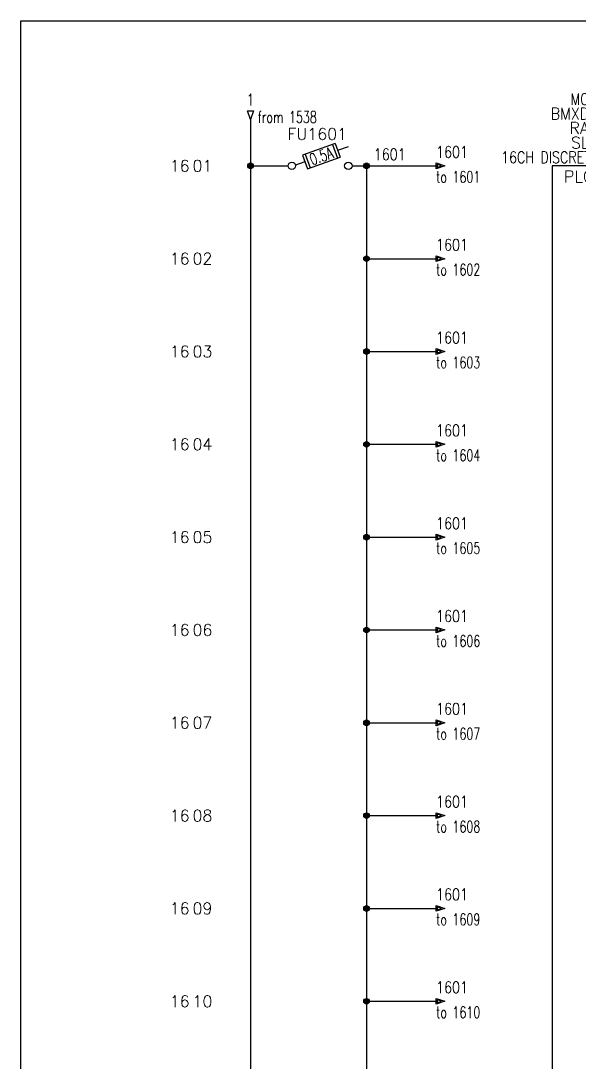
# Model space of a CAD drawing. Header units: inches. Extents: x 0 to 33.9, y 0 to 22.6.
# Drawn here: x 0.02 to 6.04, y 11.34 to 22.56 of the extents above; entities that cross this region are included whole.
import ezdxf
from ezdxf.enums import TextEntityAlignment as Align

# ---------------------------------------------------------------- set-up
doc = ezdxf.new("R2010")
doc.units = ezdxf.units.IN
doc.header["$MEASUREMENT"] = 0
for name, color, linetype in [('DESC', 150, 'Continuous'), ('MISC', 7, 'Continuous'), ('SYMS', 7, 'Continuous'), ('TAGS', 150, 'Continuous'), ('WIRENO', 72, 'Continuous'), ('WIREREF', 52, 'Continuous'), ('WIREREF_DEST', 52, 'Continuous'), ('WIRES', 7, 'Continuous'), ('XREF', 7, 'Continuous')]:
    doc.layers.add(name, color=color, linetype=linetype)
doc.layers.add('VIEWPORTS', color=10, linetype='Continuous', plot=False)
doc.styles.add('WD', font='romans.shx')

# ---------------------------------------------------------------- blocks, each defined once
blk = doc.blocks.new('WD_MLRH6')
at = {"style": 'WD'}
blk.add_attdef('SHEET', text='', height=0.125, dxfattribs=at).set_placement((-0.656, 0), align=Align.MIDDLE_RIGHT)
blk.add_attdef('RUNGFIRST', text='', height=0.125, dxfattribs=at).set_placement((-0.625, 0), align=Align.MIDDLE_LEFT)
at = {"style": 'WD', "flags": 1}
for tag, p in [('RUNGHORV', (-0.25, -0.127)), ('RUNGDIST', (-0.25, -0.2)), ('RUNGCNT', (-0.25, -0.237)), ('RUNGINC', (-0.25, -0.163)), ('WIRE-START', (-0.25, -0.356)), ('WIREMODE', (-0.25, -0.281)), ('WIREFMT', (-0.25, -0.321)), ('WIRE-GSUF', (-0.25, -0.396)), ('PH3SPACE', (-0.25, -0.437))]:
    blk.add_attdef(tag, text='', height=0.025, dxfattribs=at).set_placement(p, align=Align.RIGHT)
blk = doc.blocks.new('HA1D2')
blk.add_lwpolyline([(0, 0.094), (0.031, 0.094), (0, 0), (-0.031, 0.094), (0, 0.094)])
at = {"style": 'WD', "width": 0.8, "flags": 8}
blk.add_attdef('WIRENO', text='', height=0.125, dxfattribs=at).set_placement((0, 0.15), align=Align.CENTER)
at = {"style": 'WD', "flags": 1}
for tag, p in [('X8TERM01', (0, 0)), ('SIGCODE', (0.026, 0.066))]:
    blk.add_attdef(tag, p, '', height=0.01, dxfattribs=at)
at = {"style": 'WD', "width": 0.7}
for tag, p in [('XREF', (0.077, -0.037)), ('DESC1', (0.077, -0.206))]:
    blk.add_attdef(tag, p, '', height=0.125, dxfattribs=at)
blk = doc.blocks.new('PLCIO_4607')
at = {"layer": 'SYMS'}
for p, q in [((0.5, 0.5), (-0.5, 0.5)), ((-0.5, 0.5), (-0.5, -17.375))]:
    blk.add_line(p, q, dxfattribs=at)
at = {"layer": 'SYMS', "style": 'WD'}
for tag, width, p in [('INST', 0.8, (0, 1.482)), ('LOC', 0.8, (0, 1.312)), ('MFG', 0.8, (0, 1.156)), ('CAT', 0.9, (0, 1)), ('DESC', 0.8, (0, 0.53))]:
    blk.add_attdef(tag, text='', height=0.125, dxfattribs=dict(at, width=width)).set_placement(p, align=Align.CENTER)
at = {"layer": 'SYMS', "linetype": 'Continuous', "style": 'WD', "flags": 9}
blk.add_attdef('ASSYCODE', text='', height=0.01, dxfattribs=at).set_placement((0.23, 1.071), align=Align.CENTER)
at = {"layer": 'SYMS', "style": 'WD'}
for tag, p in [('LINE1', (0, 0.844)), ('LINE2', (0, 0.688)), ('TAG', (0, 0.322))]:
    blk.add_attdef(tag, text='', height=0.125, dxfattribs=at).set_placement(p, align=Align.CENTER)
at = {"layer": 'SYMS', "style": 'WD', "width": 0.9}
for tag, p in [('TERM01', (0, 0)), ('TERM02', (0, -1)), ('TERM03', (0, -2)), ('TERM04', (0, -3)), ('TERM05', (0, -4)), ('TERM06', (0, -5)), ('TERM07', (0, -6)), ('TERM08', (0, -7)), ('TERM09', (0, -8)), ('TERM10', (0, -9)), ('TERM11', (0, -10)), ('TERM12', (0, -11)), ('TERM13', (0, -12)), ('TERM14', (0, -13)), ('TERM15', (0, -14)), ('TERM16', (0, -15)), ('TERM17L', (-0.203, -16)), ('TERM17R', (0.203, -16)), ('TERM18L', (-0.203, -17)), ('TERM18R', (0.203, -17))]:
    blk.add_attdef(tag, text='', height=0.125, dxfattribs=at).set_placement(p, align=Align.MIDDLE_CENTER)
at = {"layer": 'SYMS', "style": 'WD', "flags": 1}
for tag, p in [('X1TERM01', (0.156, 0)), ('X1TERM02', (0.156, -1)), ('X1TERM03', (0.156, -2)), ('X1TERM04', (0.156, -3)), ('X1TERM05', (0.156, -4)), ('X1TERM06', (0.156, -5)), ('X1TERM07', (0.156, -6)), ('X1TERM08', (0.156, -7)), ('X1TERM09', (0.156, -8)), ('X1TERM10', (0.156, -9)), ('X1TERM11', (0.156, -10)), ('X1TERM12', (0.156, -11)), ('X1TERM13', (0.156, -12)), ('X1TERM14', (0.156, -13)), ('X1TERM15', (0.156, -14)), ('X1TERM16', (0.156, -15)), ('X4TERM17L', (-0.359, -16)), ('X1TERM17R', (0.359, -16)), ('X4TERM18L', (-0.359, -17)), ('X1TERM18R', (0.359, -17))]:
    blk.add_attdef(tag, p, '', height=0.01, dxfattribs=at)
at = {"layer": 'SYMS', "style": 'WD', "width": 0.9}
for tag, p in [('TERMDESC01', (0.625, -0.062)), ('TERMDESC17R', (0.625, -16.062)), ('TERMDESC18R', (0.625, -17.062))]:
    blk.add_attdef(tag, text='', height=0.125, dxfattribs=at).set_placement(p, align=Align.TOP_LEFT)
for tag, p in [('TERMDESC02', (-0.625, -1.062)), ('TERMDESC03', (-0.625, -2.062)), ('TERMDESC04', (-0.625, -3.062)), ('TERMDESC05', (-0.625, -4.062)), ('TERMDESC06', (-0.625, -5.062)), ('TERMDESC07', (-0.625, -6.062)), ('TERMDESC08', (-0.625, -7.062)), ('TERMDESC09', (-0.625, -8.062)), ('TERMDESC10', (-0.625, -9.062)), ('TERMDESC11', (-0.625, -10.062)), ('TERMDESC12', (-0.625, -11.062)), ('TERMDESC13', (-0.625, -12.062)), ('TERMDESC14', (-0.625, -13.062)), ('TERMDESC15', (-0.625, -14.062)), ('TERMDESC16', (-0.625, -15.062)), ('TERMDESC17L', (-0.625, -16.062)), ('TERMDESC18L', (-0.625, -17.062))]:
    blk.add_attdef(tag, text='', height=0.125, dxfattribs=at).set_placement(p, align=Align.TOP_RIGHT)
blk = doc.blocks.new('WDDOT')
for radius in [0.03, 0.0187, 0.00929]:
    blk.add_circle((0, 0), radius)
blk = doc.blocks.new('HA1S1')
for points in [[(0, 0), (0, 0.031), (0.094, 0), (0, -0.031), (0, 0)], [(0.011, 0.016), (0.011, -0.016), (0.058, 0), (0.011, 0.016)]]:
    blk.add_lwpolyline(points)
at = {"style": 'WD', "width": 0.8, "flags": 8}
blk.add_attdef('WIRENO', (0, 0.087), '', height=0.125, dxfattribs=at)
at = {"style": 'WD', "flags": 1}
for tag, p in [('SIGCODE', (-0.02, 0.047)), ('X4TERM01', (0, 0))]:
    blk.add_attdef(tag, p, '', height=0.01, dxfattribs=at)
at = {"style": 'WD', "width": 0.7}
for tag, p in [('XREF', (0, -0.181)), ('DESC1', (0, -0.356))]:
    blk.add_attdef(tag, p, '', height=0.125, dxfattribs=at)
blk = doc.blocks.new('HDS11FR')
for p, q in [((0.163, 0.241), (-0.19, 0.116)), ((0.134, 0.231), (0.187, 0.084)), ((0.163, 0.241), (0.216, 0.094)), ((-0.19, 0.116), (-0.137, -0.032)), ((-0.16, 0.126), (-0.108, -0.021)), ((0.19, 0.168), (0.307, 0.21)), ((-0.164, 0.042), (-0.264, 0.006)), ((-0.137, -0.032), (0.216, 0.094))]:
    blk.add_line(p, q)
at = {"linetype": 'Continuous'}
for centre in [(-0.304, 0), (0.304, 0)]:
    blk.add_circle(centre, 0.04, dxfattribs=at)
at = {"style": 'WD', "width": 0.7}
for tag, p in [('INST', (-0.031, 0.607)), ('LOC', (-0.031, 0.438))]:
    blk.add_attdef(tag, text='', height=0.125, dxfattribs=at).set_placement(p, align=Align.CENTER)
at = {"style": 'WD'}
blk.add_attdef('TAG1', text='', height=0.125, dxfattribs=at).set_placement((-0.031, 0.281), align=Align.CENTER)
for tag, p in [('X2LINK', (0, 0.406)), ('X8LINK', (0, -0.109))]:
    blk.add_attdef(tag, p, '', height=0.01, dxfattribs=at)
at = {"style": 'WD', "width": 0.7}
blk.add_attdef('RATING1', text='', height=0.125, rotation=19.6202, dxfattribs=at).set_placement((0.013, 0.105), align=Align.MIDDLE_CENTER)
at = {"style": 'WD'}
for tag, p, height, flags in [('FAMILY', (0.098, 0.264), 0.01, 9), ('CONTACT', (0.098, 0.188), 0.01, 9), ('X4TERM01', (-0.344, 0), 0.0125, 1), ('X1TERM02', (0.344, 0), 0.0125, 1)]:
    blk.add_attdef(tag, p, '', height=height, dxfattribs=dict(at, flags=flags))
at = {"linetype": 'Continuous', "style": 'WD', "flags": 9}
for tag, p in [('MFG', (0.126, 0.228)), ('CAT', (0.126, 0.247)), ('ASSYCODE', (0.124, 0.206))]:
    blk.add_attdef(tag, text='', height=0.01, dxfattribs=at).set_placement(p, align=Align.CENTER)
at = {"linetype": 'Continuous', "style": 'WD', "flags": 8}
blk.add_attdef('TERM01', text='', height=0.125, dxfattribs=at).set_placement((-0.406, -0.016), align=Align.TOP_RIGHT)
blk.add_attdef('TERM02', text='', height=0.125, dxfattribs=at).set_placement((0.406, -0.016), align=Align.TOP_LEFT)
blk = doc.blocks.new('WD_WNH')
at = {"linetype": 'Continuous', "style": 'WD', "width": 0.8}
blk.add_attdef('WIRENO', text='', height=0.125, dxfattribs=at).set_placement((0, 0.062), align=Align.CENTER)
at = {"style": 'WD', "flags": 1}
for tag, p in [('W01USER', (0, 0.078)), ('W02USER', (0, 0.07)), ('W03USER', (0, 0.062)), ('W04USER', (0, 0.055)), ('W05USER', (0, 0.047)), ('W06USER', (0, 0.039)), ('W07USER', (0, 0.031)), ('W08USER', (0, 0.023)), ('W09USER', (0, 0.016)), ('W10USER', (0, 0.008))]:
    blk.add_attdef(tag, text='', height=0.005, dxfattribs=at).set_placement(p, align=Align.CENTER)

msp = doc.modelspace()

# ---------------------------------------------------------------- linework, layer by layer
at = {"layer": 'VIEWPORTS'}
msp.add_lwpolyline([(0.025, 22.562), (33.888, 22.562), (33.888, 0.025), (0.025, 0.025)], close=True, dxfattribs=at)
at = {"layer": 'WIRES'}
for p, q in [((2.5, 21.5), (2.5, 2.5)), ((2.5, 21), (2.906, 21)), ((3.594, 21), (3.75, 21)), ((3.75, 21), (3.75, 6)), ((3.75, 21), (4.5, 21)), ((3.75, 20), (4.5, 20)), ((3.75, 19), (4.5, 19)), ((3.75, 18), (4.5, 18)), ((3.75, 17), (4.5, 17)), ((3.75, 16), (4.5, 16)), ((3.75, 15), (4.5, 15)), ((3.75, 14), (4.5, 14)), ((3.75, 13), (4.5, 13)), ((3.75, 12), (4.5, 12))]:
    msp.add_line(p, q, dxfattribs=at)

# ---------------------------------------------------------------- block references
msp.add_blockref('WD_MLRH6', (2.5, 21)).add_auto_attribs({'RUNGFIRST': '01', 'SHEET': '16'})
at = {"layer": 'SYMS'}
ref = msp.add_blockref('HA1D2', (2.5, 21.5), dxfattribs=at)
ref.add_attrib('WIRENO', '1', dxfattribs={"layer": 'WIREREF_DEST', "height": 0.125, "style": 'WD', "width": 0.8, "flags": 8}).set_placement((2.5, 21.65), align=Align.CENTER)
ref.add_attrib('XREF', 'from 1538', (2.577, 21.463), dxfattribs={"layer": 'XREF', "height": 0.125, "style": 'WD', "width": 0.7})
ref = msp.add_blockref('PLCIO_4607', (6.25, 20.5), dxfattribs=at)
ref.add_attrib('CAT', 'BMXDAI1604H', dxfattribs={"layer": 'MISC', "height": 0.125, "style": 'WD', "width": 0.9}).set_placement((6.25, 21.5), align=Align.CENTER)
ref.add_attrib('TAG', 'PLC1602', dxfattribs={"layer": 'TAGS', "height": 0.125, "style": 'WD'}).set_placement((6.25, 20.822), align=Align.CENTER)
ref.add_attrib('LINE1', 'RACK 0', dxfattribs={"layer": 'MISC', "height": 0.125, "style": 'WD'}).set_placement((6.25, 21.344), align=Align.CENTER)
ref.add_attrib('DESC', '16CH DISCRETE INPUT MODULE', dxfattribs={"layer": 'DESC', "height": 0.125, "style": 'WD', "width": 0.8}).set_placement((6.25, 21.03), align=Align.CENTER)
ref.add_attrib('LINE2', 'SLOT 3', dxfattribs={"layer": 'MISC', "height": 0.125, "style": 'WD'}).set_placement((6.25, 21.188), align=Align.CENTER)
ref.add_attrib('MFG', 'MODICON', dxfattribs={"layer": 'MISC', "height": 0.125, "style": 'WD', "width": 0.8}).set_placement((6.25, 21.656), align=Align.CENTER)
ref = msp.add_blockref('HDS11FR', (3.25, 21), dxfattribs=at)
ref.add_attrib('RATING1', '0.5A', dxfattribs={"layer": 'MISC', "height": 0.125, "rotation": 19.6202, "style": 'WD', "width": 0.7}).set_placement((3.263, 21.105), align=Align.MIDDLE_CENTER)
ref.add_attrib('TAG1', 'FU1601', dxfattribs={"layer": 'TAGS', "height": 0.125, "style": 'WD'}).set_placement((3.219, 21.281), align=Align.CENTER)
ref = msp.add_blockref('HA1S1', (4.5, 21), dxfattribs=at)
ref.add_attrib('WIRENO', '1601', (4.5, 21.087), dxfattribs={"layer": 'WIREREF', "height": 0.125, "style": 'WD', "width": 0.8, "flags": 8})
ref.add_attrib('XREF', 'to 1601', (4.5, 20.819), dxfattribs={"layer": 'XREF', "height": 0.125, "style": 'WD', "width": 0.7})
for p in [(2.5, 21), (3.75, 21), (3.75, 20), (3.75, 19), (3.75, 18), (3.75, 17), (3.75, 16), (3.75, 15), (3.75, 14), (3.75, 13), (3.75, 12)]:
    msp.add_blockref('WDDOT', p, dxfattribs=at)
ref = msp.add_blockref('HA1S1', (4.5, 20), dxfattribs=at)
ref.add_attrib('WIRENO', '1601', (4.5, 20.087), dxfattribs={"layer": 'WIREREF', "height": 0.125, "style": 'WD', "width": 0.8, "flags": 8})
ref.add_attrib('XREF', 'to 1602', (4.5, 19.819), dxfattribs={"layer": 'XREF', "height": 0.125, "style": 'WD', "width": 0.7})
ref = msp.add_blockref('HA1S1', (4.5, 19), dxfattribs=at)
ref.add_attrib('WIRENO', '1601', (4.5, 19.087), dxfattribs={"layer": 'WIREREF', "height": 0.125, "style": 'WD', "width": 0.8, "flags": 8})
ref.add_attrib('XREF', 'to 1603', (4.5, 18.819), dxfattribs={"layer": 'XREF', "height": 0.125, "style": 'WD', "width": 0.7})
ref = msp.add_blockref('HA1S1', (4.5, 18), dxfattribs=at)
ref.add_attrib('WIRENO', '1601', (4.5, 18.087), dxfattribs={"layer": 'WIREREF', "height": 0.125, "style": 'WD', "width": 0.8, "flags": 8})
ref.add_attrib('XREF', 'to 1604', (4.5, 17.819), dxfattribs={"layer": 'XREF', "height": 0.125, "style": 'WD', "width": 0.7})
ref = msp.add_blockref('HA1S1', (4.5, 17), dxfattribs=at)
ref.add_attrib('WIRENO', '1601', (4.5, 17.087), dxfattribs={"layer": 'WIREREF', "height": 0.125, "style": 'WD', "width": 0.8, "flags": 8})
ref.add_attrib('XREF', 'to 1605', (4.5, 16.819), dxfattribs={"layer": 'XREF', "height": 0.125, "style": 'WD', "width": 0.7})
ref = msp.add_blockref('HA1S1', (4.5, 16), dxfattribs=at)
ref.add_attrib('WIRENO', '1601', (4.5, 16.087), dxfattribs={"layer": 'WIREREF', "height": 0.125, "style": 'WD', "width": 0.8, "flags": 8})
ref.add_attrib('XREF', 'to 1606', (4.5, 15.819), dxfattribs={"layer": 'XREF', "height": 0.125, "style": 'WD', "width": 0.7})
ref = msp.add_blockref('HA1S1', (4.5, 15), dxfattribs=at)
ref.add_attrib('WIRENO', '1601', (4.5, 15.088), dxfattribs={"layer": 'WIREREF', "height": 0.125, "style": 'WD', "width": 0.8, "flags": 8})
ref.add_attrib('XREF', 'to 1607', (4.5, 14.819), dxfattribs={"layer": 'XREF', "height": 0.125, "style": 'WD', "width": 0.7})
ref = msp.add_blockref('HA1S1', (4.5, 14), dxfattribs=at)
ref.add_attrib('WIRENO', '1601', (4.5, 14.088), dxfattribs={"layer": 'WIREREF', "height": 0.125, "style": 'WD', "width": 0.8, "flags": 8})
ref.add_attrib('XREF', 'to 1608', (4.5, 13.819), dxfattribs={"layer": 'XREF', "height": 0.125, "style": 'WD', "width": 0.7})
ref = msp.add_blockref('HA1S1', (4.5, 13), dxfattribs=at)
ref.add_attrib('WIRENO', '1601', (4.5, 13.088), dxfattribs={"layer": 'WIREREF', "height": 0.125, "style": 'WD', "width": 0.8, "flags": 8})
ref.add_attrib('XREF', 'to 1609', (4.5, 12.819), dxfattribs={"layer": 'XREF', "height": 0.125, "style": 'WD', "width": 0.7})
ref = msp.add_blockref('HA1S1', (4.5, 12), dxfattribs=at)
ref.add_attrib('WIRENO', '1601', (4.5, 12.088), dxfattribs={"layer": 'WIREREF', "height": 0.125, "style": 'WD', "width": 0.8, "flags": 8})
ref.add_attrib('XREF', 'to 1610', (4.5, 11.819), dxfattribs={"layer": 'XREF', "height": 0.125, "style": 'WD', "width": 0.7})
at = {"layer": 'WIRENO'}
ref = msp.add_blockref('WD_WNH', (4, 21), dxfattribs=at)
ref.add_attrib('WIRENO', '1601', dxfattribs={"linetype": 'Continuous', "height": 0.125, "style": 'WD', "width": 0.8}).set_placement((4, 21.062), align=Align.CENTER)

# ---------------------------------------------------------------- texts
at = {"style": 'WD'}
for p in [(1.844, 20), (1.844, 19), (1.844, 18), (1.844, 17), (1.844, 16), (1.844, 15), (1.844, 14), (1.844, 13), (1.844, 12)]:
    msp.add_text('16', height=0.125, dxfattribs=at).set_placement(p, align=Align.MIDDLE_RIGHT)
for s, p in [('02', (1.875, 20)), ('03', (1.875, 19)), ('04', (1.875, 18)), ('05', (1.875, 17)), ('06', (1.875, 16)), ('07', (1.875, 15)), ('08', (1.875, 14)), ('09', (1.875, 13)), ('10', (1.875, 12))]:
    msp.add_text(s, height=0.125, dxfattribs=at).set_placement(p, align=Align.MIDDLE_LEFT)

doc.saveas('drawing.dxf')
